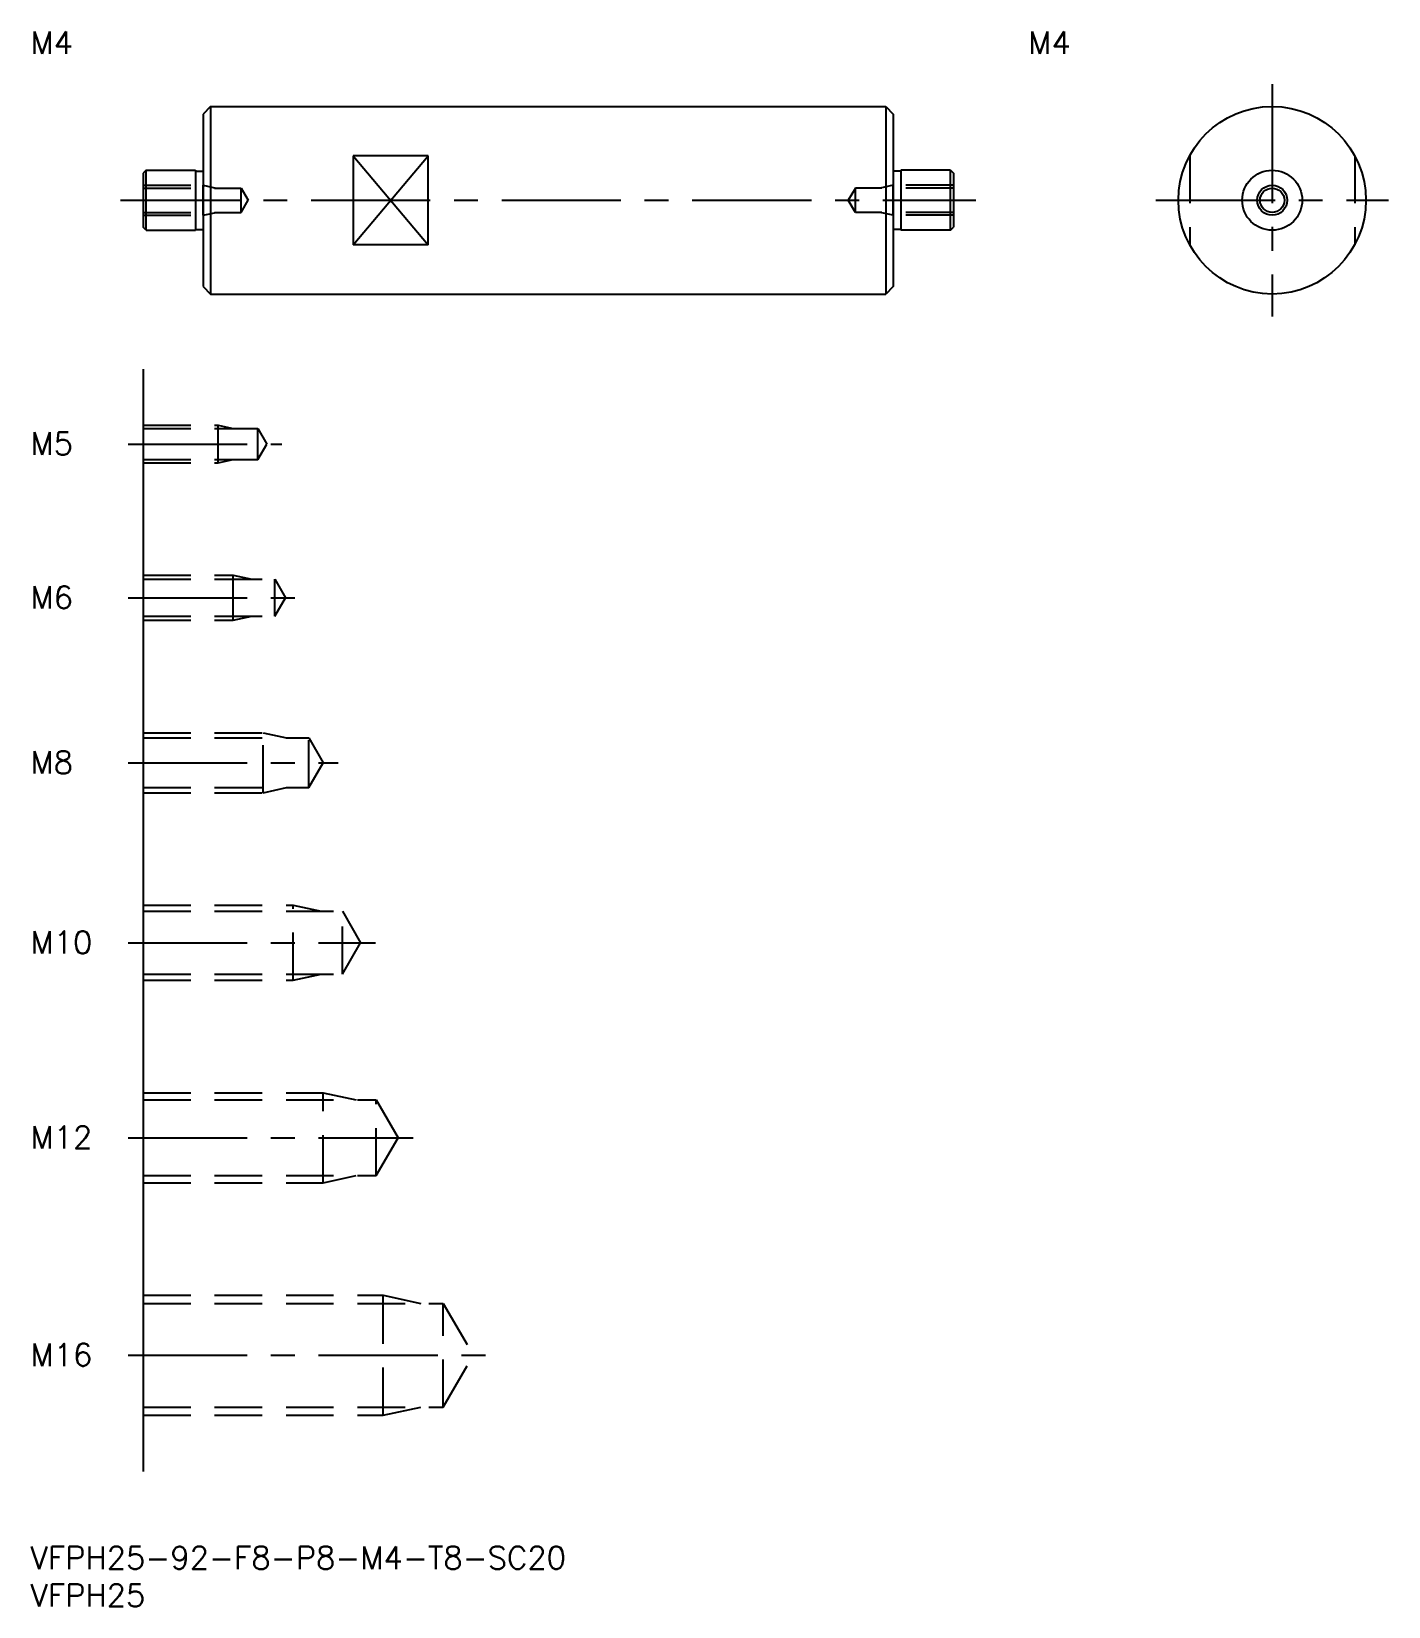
# Model space of a CAD drawing. Extents: x 0 to 181, y -8 to 202.
import ezdxf

# ---------------------------------------------------------------- set-up
doc = ezdxf.new("R2010")
doc.units = 0
doc.header["$LTSCALE"] = 0.5
doc.linetypes.add('CENTER', pattern=[50.8, 31.75, -6.35, 6.35, -6.35])
doc.linetypes.add('DASHED', pattern=[19.05, 12.7, -6.35])
for name, color, linetype in [('MSM_CENTER', 1, 'CENTER'), ('MSM_CONTINUOUS', 7, 'CONTINUOUS'), ('MSM_DASHED', 4, 'DASHED'), ('MSM_NARROW', 5, 'CONTINUOUS'), ('MSM_PART_NUMBER', 7, 'CONTINUOUS')]:
    doc.layers.add(name, color=color, linetype=linetype)
doc.styles.get("Standard").update_dxf_attribs({"font": 'txt.shx', "height": 3, "bigfont": 'bigfont.shx'})

# ---------------------------------------------------------------- blocks, each defined once
blk = doc.blocks.new('*U4')
at = {"layer": 'MSM_PART_NUMBER'}
blk.add_text('VFPH25-92-F8-P8-M4-T8-SC20', height=3, dxfattribs=at).set_placement((0, -3))
blk = doc.blocks.new('*U5')
at = {"layer": 'MSM_PART_NUMBER'}
blk.add_text('VFPH25', height=3, dxfattribs=at).set_placement((0, -8))
blk = doc.blocks.new('*U6')
at = {"layer": 'MSM_PART_NUMBER'}
blk.add_text('M16', height=3, dxfattribs=at).set_placement((0, 24.06))
blk = doc.blocks.new('*U7')
at = {"layer": 'MSM_PART_NUMBER'}
blk.add_text('M12', height=3, dxfattribs=at).set_placement((0, 53.06))
blk = doc.blocks.new('*U8')
at = {"layer": 'MSM_PART_NUMBER'}
blk.add_text('M10', height=3, dxfattribs=at).set_placement((0, 79.06))
blk = doc.blocks.new('*U9')
at = {"layer": 'MSM_PART_NUMBER'}
blk.add_text('M8', height=3, dxfattribs=at).set_placement((0, 103.06))
blk = doc.blocks.new('*U10')
at = {"layer": 'MSM_PART_NUMBER'}
blk.add_text('M6', height=3, dxfattribs=at).set_placement((0, 125.06))
blk = doc.blocks.new('*U11')
at = {"layer": 'MSM_PART_NUMBER'}
blk.add_text('M5', height=3, dxfattribs=at).set_placement((0, 145.56))
blk = doc.blocks.new('*U12')
at = {"layer": 'MSM_PART_NUMBER'}
blk.add_text('M4', height=3, dxfattribs=at).set_placement((0, 199.000001))
blk = doc.blocks.new('*U13')
at = {"layer": 'MSM_PART_NUMBER'}
blk.add_text('M4', height=3, dxfattribs=at).set_placement((133, 199.000001))

msp = doc.modelspace()

# ---------------------------------------------------------------- linework, layer by layer
at = {"layer": 'MSM_CENTER'}
for p, q in [((165.5, 195), (165.5, 164)), ((12, 179.5), (126, 179.5)), ((150, 179.5), (181, 179.5)), ((13, 147), (33.5, 147)), ((13, 126.5), (36, 126.5)), ((13, 104.5), (41, 104.5)), ((13, 80.5), (46, 80.5)), ((13, 54.5), (51, 54.5)), ((13, 25.5), (61, 25.5))]:
    msp.add_line(p, q, dxfattribs=at)
at = {"layer": 'MSM_CONTINUOUS'}
for p, q in [((24, 192), (23, 191)), ((24, 192), (24, 167)), ((24, 192), (114, 192)), ((114, 192), (114, 167)), ((114, 192), (115, 191)), ((23, 191), (23, 168)), ((115, 191), (115, 168)), ((43, 185.44), (43, 173.56)), ((53, 185.44), (43, 185.44)), ((53, 173.56), (53, 185.44)), ((15.4, 183.5), (15, 183.1)), ((15, 183.1), (15, 175.9)), ((15.4, 183.5), (22, 183.5)), ((15.4, 175.5), (15.4, 183.5)), ((22, 183.5), (22, 175.5)), ((22, 183.4), (23, 183.4)), ((116, 183.4), (115, 183.4)), ((116, 183.5), (116, 175.5)), ((122.6, 183.5), (116, 183.5)), ((122.6, 183.5), (123, 183.1)), ((122.6, 175.5), (122.6, 183.5)), ((123, 183.1), (123, 175.9)), ((15.4, 175.5), (15, 175.9)), ((15.4, 175.5), (22, 175.5)), ((22, 175.6), (23, 175.6)), ((116, 175.6), (115, 175.6)), ((122.6, 175.5), (116, 175.5)), ((122.6, 175.5), (123, 175.9)), ((53, 173.56), (43, 173.56)), ((23, 168), (24, 167)), ((115, 168), (114, 167)), ((24, 167), (114, 167)), ((15, 157), (15, 10))]:
    msp.add_line(p, q, dxfattribs=at)
for radius in [12.5, 4, 1.62]:
    msp.add_circle((165.5, 179.5), radius, dxfattribs=at)
at = {"layer": 'MSM_DASHED'}
for p, q in [((154.5, 185.44), (154.5, 173.56)), ((176.5, 185.44), (176.5, 173.56)), ((15, 181.5), (23, 181.5)), ((15, 181.12), (28.06, 181.12)), ((23, 177.5), (23, 181.5)), ((23, 181.5), (24.75, 181.12)), ((28.06, 177.88), (28.06, 181.12)), ((28.06, 181.12), (29, 179.5)), ((109.94, 181.12), (109, 179.5)), ((123, 181.12), (109.94, 181.12)), ((109.94, 177.88), (109.94, 181.12)), ((115, 181.5), (113.25, 181.12)), ((123, 181.5), (115, 181.5)), ((115, 177.5), (115, 181.5)), ((28.06, 177.88), (29, 179.5)), ((109.94, 177.88), (109, 179.5)), ((15, 177.88), (28.06, 177.88)), ((15, 177.5), (23, 177.5)), ((23, 177.5), (24.75, 177.88)), ((123, 177.88), (109.94, 177.88)), ((115, 177.5), (113.25, 177.88)), ((123, 177.5), (115, 177.5)), ((15, 149.5), (25, 149.5)), ((25, 144.5), (25, 149.5)), ((25, 149.5), (27, 149.07)), ((15, 149.07), (30.31, 149.07)), ((30.31, 144.93), (30.31, 149.07)), ((30.31, 149.07), (31.5, 147)), ((15, 144.93), (30.31, 144.93)), ((25, 144.5), (27, 144.93)), ((30.31, 144.93), (31.5, 147)), ((15, 144.5), (25, 144.5)), ((15, 129.5), (27, 129.5)), ((15, 128.96), (32.58, 128.96)), ((27, 123.5), (27, 129.5)), ((27, 129.5), (29.5, 128.96)), ((32.58, 124.04), (32.58, 128.96)), ((32.58, 128.96), (34, 126.5)), ((32.58, 124.04), (34, 126.5)), ((15, 124.04), (32.58, 124.04)), ((27, 123.5), (29.5, 124.04)), ((15, 123.5), (27, 123.5)), ((15, 108.5), (31, 108.5)), ((15, 107.82), (37.08, 107.82)), ((31, 100.5), (31, 108.5)), ((31, 108.5), (34.12, 107.82)), ((37.08, 101.18), (37.08, 107.82)), ((37.08, 107.82), (39, 104.5)), ((37.08, 101.18), (39, 104.5)), ((15, 101.18), (37.08, 101.18)), ((31, 100.5), (34.12, 101.18)), ((15, 100.5), (31, 100.5)), ((15, 85.5), (35, 85.5)), ((15, 84.69), (41.58, 84.69)), ((35, 75.5), (35, 85.5)), ((35, 85.5), (38.75, 84.69)), ((41.58, 76.31), (41.58, 84.69)), ((41.58, 84.69), (44, 80.5)), ((41.58, 76.31), (44, 80.5)), ((15, 76.31), (41.58, 76.31)), ((35, 75.5), (38.75, 76.31)), ((15, 75.5), (35, 75.5)), ((15, 60.5), (39, 60.5)), ((15, 59.55), (46.08, 59.55)), ((39, 48.5), (39, 60.5)), ((39, 60.5), (43.38, 59.55)), ((46.08, 49.45), (46.08, 59.55)), ((46.08, 59.55), (49, 54.5)), ((46.08, 49.45), (49, 54.5)), ((15, 49.45), (46.08, 49.45)), ((15, 48.5), (39, 48.5)), ((39, 48.5), (43.38, 49.45)), ((15, 33.5), (47, 33.5)), ((15, 32.42), (55.01, 32.42)), ((47, 17.5), (47, 33.5)), ((47, 33.5), (52, 32.42)), ((55.01, 18.58), (55.01, 32.42)), ((55.01, 32.42), (59, 25.5)), ((55.01, 18.58), (59, 25.5)), ((15, 18.58), (55.01, 18.58)), ((15, 17.5), (47, 17.5)), ((47, 17.5), (52, 18.58))]:
    msp.add_line(p, q, dxfattribs=at)
at = {"layer": 'MSM_NARROW'}
for p, q in [((43, 185.44), (53, 173.56)), ((43, 173.56), (53, 185.44))]:
    msp.add_line(p, q, dxfattribs=at)
msp.add_circle((165.5, 179.5), 2, dxfattribs=at)

# ---------------------------------------------------------------- block references
at = {"layer": 'MSM_CONTINUOUS'}
for name in ['*U12', '*U13', '*U11', '*U10', '*U9', '*U8', '*U7', '*U6', '*U4', '*U5']:
    msp.add_blockref(name, (0, 0), dxfattribs=at)

doc.saveas('drawing.dxf')
